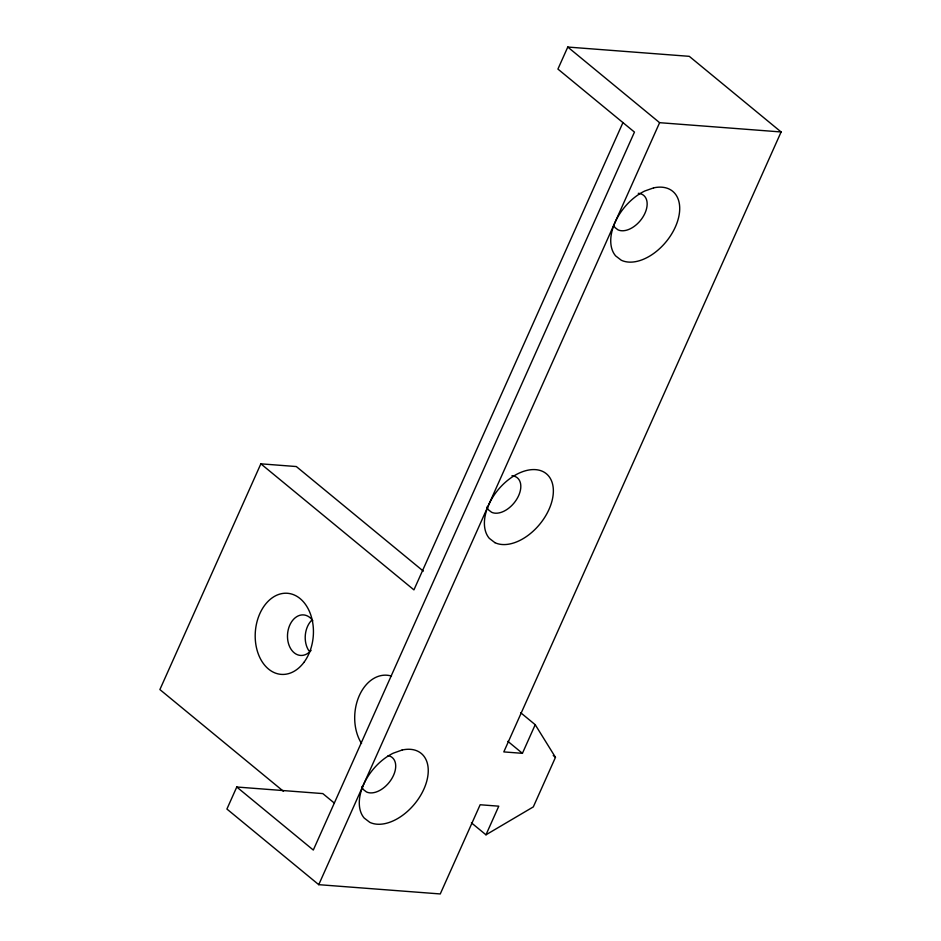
<?xml version="1.0" encoding="UTF-8"?>
<svg xmlns="http://www.w3.org/2000/svg" width="941" height="941" viewBox="0 0 941 941"><rect width="100%" height="100%" fill="white"/><g stroke="black" fill="none" stroke-linecap="round" stroke-linejoin="round"><path stroke-width="1.41" d="M423.309 571.116L296.321 466.548L260.857 463.831L159.888 689.565L283.476 791.334M334.067 802.861L322.81 793.592L236.767 787.017L226.91 809.037L318.752 884.669L440.259 893.95L480.157 804.755L498.777 806.178L485.968 834.808L471.406 822.822M520.667 712.702L535.217 724.699L522.42 753.329L503.8 751.906L781.112 131.963L689.271 56.331L567.776 47.05L557.919 69.069L634.457 132.093L313.306 850.041L236.767 787.017M622.989 122.518L413.934 589.878L260.857 463.831M318.752 884.669L659.617 122.683L781.112 131.963M535.217 724.699L555.472 757.34L533.312 806.896L485.968 834.808M567.776 47.05L659.617 122.683M553.237 755.494L555.472 757.34M507.858 741.332L522.42 753.329M311.106 650.384A20.326 14.527 -85.6 0 1 290.851 648.949A20.326 14.527 -85.6 0 1 292.486 620.566A20.326 14.527 -85.6 0 1 312.824 620.766M511.951 475.758A21.596 13.503 -50.5 0 1 517.421 498.06A21.596 13.503 -50.5 0 1 491.59 512.257L488.791 510.116A21.596 13.503 -50.5 0 1 487.003 506.893M308.989 650.937A20.326 14.527 -85.6 0 1 312.283 619.684M361.532 743.484A40.663 29.042 -85.6 0 1 359.274 695.693A40.663 29.042 -85.6 0 1 391.48 676.085M638.292 193.317A21.596 13.503 -50.5 0 1 643.762 215.618A21.596 13.503 -50.5 0 1 617.931 229.816L615.132 227.663A21.596 13.503 -50.5 0 1 613.814 225.628M388.115 755.623A21.596 13.503 -50.5 0 1 391.856 778.548A21.596 13.503 -50.5 0 1 366.472 791.946L363.673 789.805A21.596 13.503 -50.5 0 1 361.885 786.594M402.148 750.012L393.209 753.2A43.204 27.018 -50.5 0 0 364.202 818.047L369.789 822.34A43.204 27.018 -50.5 0 0 423.909 789.076A43.204 27.018 -50.5 0 0 402.148 750.012M653.595 187.882L644.656 191.058A43.204 27.018 -50.5 0 0 615.649 255.905L621.248 260.21A43.204 27.018 -50.5 0 0 675.367 226.946A43.204 27.018 -50.5 0 0 653.595 187.882M494.907 542.651L489.308 538.346A43.204 27.018 -50.5 0 1 515.315 475.087A43.204 27.018 -50.5 0 1 551.473 502.847A43.204 27.018 -50.5 0 1 494.907 542.651M303.896 662.417A40.663 29.042 -85.6 0 0 293.204 594.559A40.663 29.042 -85.6 0 0 255.846 644.479A40.663 29.042 -85.6 0 0 303.896 662.417"/></g></svg>
